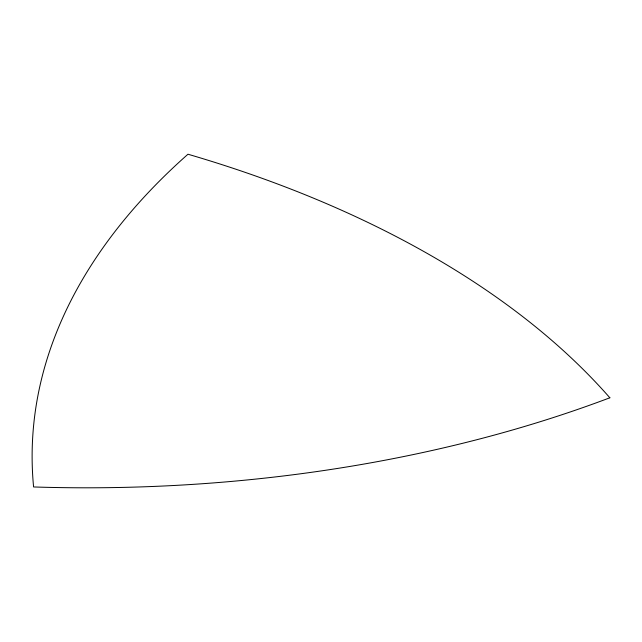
<?xml version="1.0" encoding="UTF-8"?>
<svg xmlns="http://www.w3.org/2000/svg" width="642" height="642" viewBox="0 0 642 642"><rect width="100%" height="100%" fill="white"/><g stroke="black" fill="none" stroke-linecap="round" stroke-linejoin="round"><path stroke-width="0.96" d="M609.868 397.807A956.419 552.184 0 0 0 187.97 154.224A956.419 552.184 0 0 0 33.593 486.957A956.419 552.184 0 0 0 609.884 397.775"/></g></svg>
